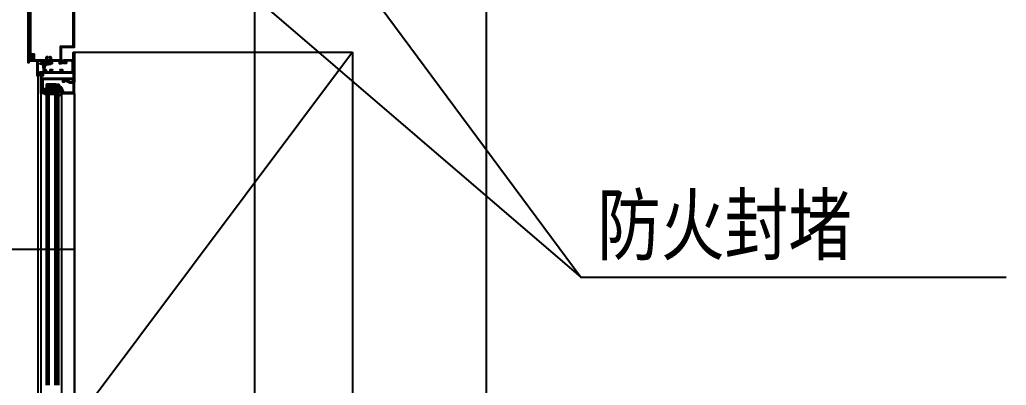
# Model space of a CAD drawing. Header units: millimetres. Extents: x 12351878 to 12381578, y 696206 to 738256.
# Drawn here: x 12366428 to 12368343, y 722982 to 723691 of the extents above; entities that cross this region are included whole.
import ezdxf

# ---------------------------------------------------------------- set-up
doc = ezdxf.new("R2010")
doc.units = ezdxf.units.MM
doc.header["$LTSCALE"] = 1000
for name, pattern in [('DOTE', [2.42, 2, -0.2, 0.02, -0.2]), ('HIDDEN', [0.125, 0.0625, -0.0625]), ('HIDDENX2', [19.05, 12.7, -6.35])]:
    doc.linetypes.add(name, pattern=pattern)
for name, color, linetype in [('ALUM', 1, 'Continuous'), ('DIM_LEAD', 3, 'Continuous'), ('DOTE', 16, 'DOTE'), ('ELASTOMER', 6, 'Continuous'), ('ELASTOMER-V', 241, 'Continuous'), ('EXTRUSION-V', 141, 'Continuous'), ('EXTRUSION1', 4, 'Continuous'), ('GLASS', 1, 'Continuous'), ('GLASS-V', 11, 'Continuous'), ('GZDI-J建筑-立面-后可见线', 252, 'Continuous'), ('PUB_TEXT', 7, 'Continuous'), ('SFC-ELASTOMER', 6, 'Continuous'), ('SFC-ELASTOMER-V', 241, 'Continuous'), ('SILICONE', 8, 'Continuous'), ('SILICONE-V', 9, 'Continuous'), ('STEEL-V', 71, 'Continuous'), ('SYMBOL', 7, 'Continuous'), ('型材断面填充', 254, 'Continuous'), ('铝板断面填充', 14, 'Continuous')]:
    doc.layers.add(name, color=color, linetype=linetype)
doc.styles.add('宋体', font='', dxfattribs={"width": 0.65})
doc.styles.get('宋体').set_extended_font_data('SimSun')

# ---------------------------------------------------------------- blocks, each defined once
blk = doc.blocks.new('*U106')
at = {"layer": 'GLASS-V'}
h = blk.add_hatch(dxfattribs=at)
h.set_pattern_fill('HONEY', color=256, scale=10, angle=90, style=0)
h.set_pattern_definition([(90, (-12321.038, 33808.0089), (1.08253175, 1.875), [1.25, -2.5]), (330, (-12321.038, 33808.0089), (1.082531757, -1.874999996), [1.25, -2.5]), (30, (-12321.038, 33808.0089), (2.165063507, 4e-09), [-2.5, 1.25])])
edge = h.paths.add_edge_path()
edge.add_arc((14.8, 4.8), 0.2, 218, 270, ccw=False)
edge.add_line((14.6, 4.6), (13.3, 6.3))
edge.add_arc((13.5, 6.4), 0.2, 180, 218, ccw=False)
edge.add_line((13.3, 6.4), (13.3, 10))
edge.add_line((13.3, 10), (13.3, 13.6))
edge.add_arc((13.5, 13.6), 0.2, 142, 180, ccw=False)
edge.add_line((13.3, 13.7), (14.6, 15.4))
edge.add_arc((14.8, 15.3), 0.2, 90, 142, ccw=False)
edge.add_line((14.8, 15.5), (19.5, 15.5))
edge.add_arc((19.5, 15.3), 0.2, 0, 90, ccw=False)
edge.add_line((19.7, 15.2), (19.7, 4.7))
edge.add_arc((19.5, 4.8), 0.2, 270, 360, ccw=False)
edge.add_line((19.5, 4.6), (14.8, 4.6))
at = {"layer": 'SILICONE'}
h = blk.add_hatch(dxfattribs=at)
h.set_pattern_fill('DOTS', color=256, scale=3, angle=180, style=0)
h.set_pattern_definition([(180, (-6374.46293, 31639.0974), (-0.09375, -0.1875), [0, -0.1875])])
edge = h.paths.add_edge_path()
edge.add_arc((-1.9, 14.8), 15, -4.6162, 4.6162, ccw=False)
edge.add_arc((13.5, 13.6), 0.474, 140.8945, 181.1055, ccw=False)
edge.add_line((13.1, 13.9), (14.4, 15.6))
edge.add_arc((14.8, 15.2), 0.5, 90, 142, ccw=False)
edge.add_line((14.8, 15.7), (14.8, 16))
edge.add_line((14.8, 16), (13, 16))
h = blk.add_hatch(dxfattribs=at)
h.set_pattern_fill('DOTS', color=256, scale=3, angle=270, style=0)
h.set_pattern_definition([(270, (-6374.46293, 31639.0974), (0.1875, -0.09375), [0, -0.1875])])
edge = h.paths.add_edge_path()
edge.add_arc((-1.9, 5.2), 15, 355.3838, 364.6162)
edge.add_arc((13.5, 6.4), 0.474, 178.8945, 219.1055)
edge.add_line((13.1, 6.1), (14.4, 4.4))
edge.add_arc((14.8, 4.7), 0.5, 218, 270)
edge.add_line((14.8, 4.2), (14.8, 4))
edge.add_line((14.8, 4), (13, 4))
at = {"layer": 'SILICONE-V'}
h = blk.add_hatch(dxfattribs=at)
h.set_pattern_fill('ANSI37', color=256, scale=20, angle=135, style=0)
h.set_pattern_definition([(180, (-12319.038, 33830.009), (2e-12, -2.5), []), (270, (-12319.038, 33830.009), (2.5, 2e-12), [])])
edge = h.paths.add_edge_path()
edge.add_line((0, 17), (0, 3))
edge.add_line((0, 3), (1, 4))
edge.add_line((1, 4), (13, 4))
edge.add_arc((-2.8, 5.2), 15.8, 355.5337, 364.4663)
edge.add_line((13, 6.5), (13, 13.5))
edge.add_arc((-1.8, 14.8), 14.8, 355.2311, 364.7689)
edge.add_line((13, 16), (1, 16))
edge.add_line((1, 16), (0, 17))
at = {"layer": 'GLASS'}
for points in [[(584.2, 16), (1, 16), (0, 17), (0, 21), (1, 22), (584.2, 22)], [(584.2, 4), (1, 4), (0, 3), (0, -1), (1, -2), (584.2, -2)]]:
    blk.add_lwpolyline(points, dxfattribs=at)
at = {"layer": 'GLASS-V'}
for p, q in [((0, 20), (584.2, 20)), ((0, 18), (584.2, 18)), ((0, 2), (584.2, 2)), ((0, 0), (584.2, 0)), ((20, 13.2, 0), (19.7, 13.2, 0)), ((20, 12.6, 0), (19.7, 12.6, 0)), ((20, 7.4, 0), (19.7, 7.4, 0)), ((20, 6.8, 0), (19.7, 6.8, 0))]:
    blk.add_line(p, q, dxfattribs=at)
for points in [[(13, 10), (13, 13.6, -0.167343), (13.1, 13.9), (14.4, 15.6, -0.230868), (14.8, 15.7), (19.5, 15.7, -0.414214), (20, 15.2), (20, 10), (20, 4.7, -0.414214), (19.5, 4.2), (14.8, 4.2, -0.230868), (14.4, 4.4), (13.1, 6.1, -0.167343), (13, 6.4)], [(14.8, 4.6, -0.230868), (14.6, 4.6), (13.3, 6.3, -0.167343), (13.3, 6.4), (13.3, 10), (13.3, 13.6, -0.167343), (13.3, 13.7), (14.6, 15.4, -0.230868), (14.8, 15.5), (19.5, 15.5, -0.414214), (19.7, 15.2), (19.7, 4.7, -0.414214), (19.5, 4.6)]]:
    blk.add_lwpolyline(points, format="xyb", close=True, dxfattribs=at)
at = {"layer": 'SILICONE'}
for points in [[(0, 17), (0, 3), (1, 4), (13, 4, 0.038996), (13, 6.5), (13, 13.5, 0.041641), (13, 16), (1, 16)], [(13, 16, -0.040306), (13, 13.6, -0.177276), (13.1, 13.9), (14.4, 15.6, -0.230868), (14.8, 15.7), (14.8, 16)], [(13, 4, 0.040306), (13, 6.4, 0.177276), (13.1, 6.1), (14.4, 4.4, 0.230868), (14.8, 4.2), (14.8, 4)]]:
    blk.add_lwpolyline(points, format="xyb", close=True, dxfattribs=at)
blk = doc.blocks.new('20210922-JT02')
at = {"layer": 'ELASTOMER-V'}
h = blk.add_hatch(dxfattribs=at)
h.set_pattern_fill('DOTS', color=256, scale=12, style=0)
h.set_pattern_definition([(0, (-10610.5833, 21230.3646), (0.375, 0.75), [0, -0.75])])
edge = h.paths.add_edge_path(flags=16)
edge.add_line((0.7, 2.5), (0.7, 1.7))
edge.add_arc((0.4, 1.7), 0.3, 259.3504, 360, ccw=False)
edge.add_arc((0, 0.6), 0.89, 67.2256, 112.7744)
edge.add_arc((-0.4, 1.7), 0.3, 180, 280.6496, ccw=False)
edge.add_line((-0.7, 1.7), (-0.7, 2.5))
edge.add_arc((-0.2, 2.5), 0.5, 90, 180, ccw=False)
edge.add_line((-0.2, 3), (0.2, 3))
edge.add_arc((0.2, 2.5), 0.5, 0, 90, ccw=False)
edge = h.paths.add_edge_path()
edge.add_arc((3.9, 3.4), 0.3, 270.0001, 325, ccw=False)
edge.add_line((3.9, 3.1), (2.4, 3.1))
edge.add_line((2.4, 3.1), (2.1, 3.2))
edge.add_arc((2, 2.9), 0.3, 75, 180)
edge.add_line((1.7, 2.9), (1.7, 2.1))
edge.add_arc((2, 2.1), 0.3, 180, 254.9999)
edge.add_line((1.9, 1.8), (2.2, 1.7))
edge.add_arc((2.2, 1.5), 0.2, -50, 75.0001, ccw=False)
edge.add_line((2.3, 1.4), (1.5, 0.7))
edge.add_arc((0.9, 1.4), 1, 252.3087, 310, ccw=False)
edge.add_arc((0, -0.5), 1.18, 60.5597, 119.4403)
edge.add_arc((-0.9, 1.4), 1, 230, 287.6913, ccw=False)
edge.add_line((-1.5, 0.7), (-2.3, 1.4))
edge.add_arc((-2.2, 1.5), 0.2, 104.9999, 230, ccw=False)
edge.add_line((-2.3, 1.7), (-1.9, 1.8))
edge.add_arc((-2, 2.1), 0.3, 285.0001, 360)
edge.add_line((-1.7, 2.1), (-1.7, 2.9))
edge.add_arc((-2, 2.9), 0.3, 0, 105)
edge.add_line((-2.1, 3.2), (-2.4, 3.1))
edge.add_line((-2.4, 3.1), (-5.3, 3.1))
edge.add_arc((-5.3, 3.4), 0.3, 180, 270, ccw=False)
edge.add_line((-5.6, 3.4), (-5.6, 3.6))
edge.add_arc((-5.3, 3.6), 0.3, 135, 179.9999, ccw=False)
edge.add_line((-5.5, 3.8), (-5.3, 4))
edge.add_arc((-5.1, 3.8), 0.3, 90.0001, 135, ccw=False)
edge.add_line((-5.1, 4.1), (-3.9, 4.1))
edge.add_arc((-3.9, 4.3), 0.2, 270, 408.3415)
edge.add_arc((-17.1, -3.6), 15.6, 31.187, 40.4354)
edge.add_arc((-4.9, 7.1), 0.7, 114.0572, 241.2502, ccw=False)
edge.add_arc((0, -20.3), 28.5, 95.726, 100.5058, ccw=False)
edge.add_arc((-2.3, 3.1), 5, 89.9999, 95.726, ccw=False)
edge.add_line((-2.3, 8.1), (-2.2, 8.1))
edge.add_arc((-2.2, 7.7), 0.4, -77.2556, 95.5741, ccw=False)
edge.add_arc((-0.8, -5.5), 12.9, 95.8711, 104.6399)
edge.add_arc((-5.7, 1), 6.15, 56.2662, 74.4863, ccw=False)
edge.add_arc((-2.1, 6.4), 0.3, 237.0406, 284.9999)
edge.add_line((-2, 6.1), (-0.9, 6.4))
edge.add_arc((-2.2, 11.2), 5, 284.9999, 306.4151)
edge.add_arc((3.9, 2), 6.12, 89.8921, 121.0807, ccw=False)
edge.add_line((4, 8.1), (5.3, 8.1))
edge.add_arc((5.3, 7.3), 0.803, -35.151, 89.849, ccw=False)
edge.add_line((6, 6.8), (4.2, 3.2))
for points in [[(4.2, 3.2, -0.244698), (3.9, 3.1), (2.4, 3.1), (2.1, 3.2, 0.493145), (1.7, 2.9), (1.7, 2.1, 0.339454), (1.9, 1.8), (2.2, 1.7, -0.606815), (2.3, 1.4), (1.5, 0.7, -0.257181), (0.6, 0.5, 0.262721), (-0.6, 0.5, -0.257181), (-1.5, 0.7), (-2.3, 1.4, -0.606815), (-2.3, 1.7), (-1.9, 1.8, 0.339454), (-1.7, 2.1), (-1.7, 2.9, 0.493145), (-2.1, 3.2), (-2.4, 3.1), (-5.3, 3.1, -0.414214), (-5.6, 3.4), (-5.6, 3.6, -0.198912), (-5.5, 3.8), (-5.3, 4, -0.198912), (-5.1, 4.1), (-3.9, 4.1, 0.689477), (-3.8, 4.4, 0.040376), (-5.2, 6.5, -0.619984), (-5.2, 7.7, -0.020859), (-2.8, 8.1, -0.02499), (-2.3, 8.1), (-2.2, 8.1, -0.939307), (-2.1, 7.3, 0.03828), (-4, 7, -0.079668), (-2.3, 6.1, 0.212371), (-2, 6.1), (-0.9, 6.4, 0.093714), (0.8, 7.2, -0.136933), (4, 8.1), (5.3, 8.1, -0.606815), (6, 6.8), (4.2, 3.2)], [(0.7, 2.5), (0.7, 1.7, -0.469763), (0.3, 1.4, 0.201402), (-0.4, 1.4, -0.469763), (-0.7, 1.7), (-0.7, 2.5, -0.414214), (-0.2, 3), (0.2, 3, -0.414214), (0.7, 2.5)]]:
    blk.add_lwpolyline(points, format="xyb", close=True)
blk = doc.blocks.new('20221207-LC01')
at = {"layer": '型材断面填充', "linetype": 'ByBlock'}
h = blk.add_hatch(color=256, dxfattribs=at)
edge = h.paths.add_edge_path(flags=16)
edge.add_line((-77.5, -25), (-54.8, -25))
edge.add_arc((-54.8, -24.5), 0.5, 270, 387.5785)
edge.add_arc((-50, -22), 4.9, 134.8572, 207.5785, ccw=False)
edge.add_arc((-52.8, -19.2), 1, 30, 134.8572, ccw=False)
edge.add_arc((-52.8, -19.2), 1, -45.1428, 30, ccw=False)
edge.add_arc((-50, -22), 2.9, 134.8572, 142.0719)
edge.add_line((-52.3, -20.2), (-52, -20.4))
edge.add_arc((-50, -22), 2.6, 141.1501, 158.8499)
edge.add_line((-52.4, -21.1), (-52.7, -20.9))
edge.add_arc((-50, -22), 2.9, 157.9281, 262.0719)
edge.add_line((-50.4, -24.9), (-50.4, -24.6))
edge.add_arc((-50, -22), 2.6, 261.1501, 278.8499)
edge.add_line((-49.6, -24.6), (-49.6, -24.9))
edge.add_arc((-50, -22), 2.9, 277.9281, 382.0719)
edge.add_line((-47.3, -20.9), (-47.6, -21.1))
edge.add_arc((-50, -22), 2.6, 21.1501, 38.8499)
edge.add_line((-48, -20.4), (-47.7, -20.2))
edge.add_arc((-50, -22), 2.9, 37.9281, 45.1428)
edge.add_arc((-47.2, -19.2), 1, 150, 225.1428, ccw=False)
edge.add_arc((-47.2, -19.2), 1, 45.1428, 150, ccw=False)
edge.add_arc((-50, -22), 4.9, -27.5785, 45.1428, ccw=False)
edge.add_arc((-45.2, -24.5), 0.5, 152.4215, 270)
edge.add_line((-45.2, -25), (-27.5, -25))
edge.add_arc((-27.5, -24.5), 0.5, 270, 360)
edge.add_line((-27, -24.5), (-27, 1.5))
edge.add_arc((-26.5, 1.5), 0.5, 90, 180, ccw=False)
edge.add_line((-26.5, 2), (-2.5, 2))
edge.add_arc((-2.5, 2.5), 0.5, 270, 360)
edge.add_line((-2, 2.5), (-2, 97.5))
edge.add_arc((-2.5, 97.5), 0.5, 0, 90)
edge.add_line((-2.5, 98), (-45.2, 98))
edge.add_arc((-45.2, 97.5), 0.5, 90, 207.5785)
edge.add_arc((-50, 95), 4.9, -45.1428, 27.5785, ccw=False)
edge.add_arc((-47.2, 92.2), 1, 210, 314.8572, ccw=False)
edge.add_arc((-47.2, 92.2), 1, 134.8572, 210, ccw=False)
edge.add_arc((-50, 95), 2.9, 314.8572, 322.0719)
edge.add_line((-47.7, 93.2), (-48, 93.4))
edge.add_arc((-50, 95), 2.6, 321.1501, 338.8499)
edge.add_line((-47.6, 94.1), (-47.3, 93.9))
edge.add_arc((-50, 95), 2.9, 337.9281, 442.0719)
edge.add_line((-49.6, 97.9), (-49.6, 97.6))
edge.add_arc((-50, 95), 2.6, 81.1501, 98.8499)
edge.add_line((-50.4, 97.6), (-50.4, 97.9))
edge.add_arc((-50, 95), 2.9, 97.9281, 202.0719)
edge.add_line((-52.7, 93.9), (-52.4, 94.1))
edge.add_arc((-50, 95), 2.6, 201.1501, 218.8499)
edge.add_line((-52, 93.4), (-52.3, 93.2))
edge.add_arc((-50, 95), 2.9, 217.9281, 225.1428)
edge.add_arc((-52.8, 92.2), 1, -30, 45.1428, ccw=False)
edge.add_arc((-52.8, 92.2), 1, 225.1428, 330, ccw=False)
edge.add_arc((-50, 95), 4.9, 152.4215, 225.1428, ccw=False)
edge.add_arc((-54.8, 97.5), 0.5, 332.4215, 450)
edge.add_line((-54.8, 98), (-77.5, 98))
edge.add_arc((-77.5, 97.5), 0.5, 90, 180)
edge.add_line((-78, 97.5), (-78, 86.5))
edge.add_arc((-78.5, 86.5), 0.5, -90, 0, ccw=False)
edge.add_line((-78.5, 86), (-84.5, 86))
edge.add_arc((-84.5, 85.5), 0.5, 90, 180)
edge.add_line((-85, 85.5), (-85, -12.5))
edge.add_arc((-84.5, -12.5), 0.5, 180, 270)
edge.add_line((-84.5, -13), (-78.5, -13))
edge.add_arc((-78.5, -13.5), 0.5, 0, 90, ccw=False)
edge.add_line((-78, -13.5), (-78, -24.5))
edge.add_arc((-77.5, -24.5), 0.5, 180, 270)
edge = h.paths.add_edge_path()
edge.add_line((-87, 88), (-87, -15))
edge.add_line((-87, -15), (-80, -15))
edge.add_line((-80, -15), (-80, -27))
edge.add_line((-80, -27), (-73, -27))
edge.add_line((-73, -27), (-73, -55))
edge.add_line((-73, -55), (-70, -55))
edge.add_line((-70, -55), (-70, -27))
edge.add_line((-70, -27), (-64.7, -27))
edge.add_line((-64.7, -27), (-64.7, -32))
edge.add_line((-64.7, -32), (-63.3, -32))
edge.add_arc((-63.3, -30), 2, 270, 360)
edge.add_line((-61.3, -30), (-62.8, -30))
edge.add_line((-62.8, -30), (-62.8, -27))
edge.add_line((-62.8, -27), (-46.9, -27))
edge.add_line((-46.9, -27), (-46.9, -30))
edge.add_line((-46.9, -30), (-49, -30))
edge.add_arc((-47, -30), 2, 180, 270)
edge.add_line((-47, -32), (-43, -32))
edge.add_arc((-43, -31.5), 0.5, 270, 360)
edge.add_line((-42.5, -31.5), (-42.5, -30.5))
edge.add_arc((-43, -30.5), 0.5, 0, 90)
edge.add_line((-43, -30), (-45, -30))
edge.add_line((-45, -30), (-45, -27))
edge.add_line((-45, -27), (-27, -27))
edge.add_line((-27, -27), (-27, -30))
edge.add_line((-27, -30), (-29, -30))
edge.add_arc((-29, -30.5), 0.5, 90, 180)
edge.add_line((-29.5, -30.5), (-29.5, -31.5))
edge.add_arc((-29, -31.5), 0.5, 180, 270)
edge.add_line((-29, -32), (-25, -32))
edge.add_line((-25, -32), (-25, 0))
edge.add_line((-25, 0), (0, 0))
edge.add_line((0, 0), (0, 100))
edge.add_line((0, 100), (-80, 100))
edge.add_line((-80, 100), (-80, 88))
edge.add_line((-80, 88), (-87, 88))
at = {"color": 0, "linetype": 'ByBlock'}
for points in [[(-87, 88), (-87, -15), (-80, -15), (-80, -27), (-73, -27), (-73, -55), (-70, -55), (-70, -27), (-64.7, -27), (-64.7, -32), (-63.3, -32, 0.414214), (-61.3, -30), (-62.8, -30), (-62.8, -27), (-46.9, -27), (-46.9, -30), (-49, -30, 0.414214), (-47, -32), (-43, -32, 0.414214), (-42.5, -31.5), (-42.5, -30.5, 0.414214), (-43, -30), (-45, -30), (-45, -27), (-27, -27), (-27, -30), (-29, -30, 0.414214), (-29.5, -30.5), (-29.5, -31.5, 0.414214), (-29, -32), (-25, -32), (-25, 0), (0, 0), (0, 100), (-80, 100), (-80, 88)], [(-77.5, -25), (-54.8, -25, 0.563347), (-54.3, -24.3, -0.328403), (-53.5, -18.5, -0.492371), (-51.9, -18.7, -0.340149), (-52, -19.9, 0.03149), (-52.3, -20.2), (-52, -20.4, 0.077384), (-52.4, -21.1), (-52.7, -20.9, 0.488509), (-50.4, -24.9), (-50.4, -24.6, 0.077384), (-49.6, -24.6), (-49.6, -24.9, 0.488509), (-47.3, -20.9), (-47.6, -21.1, 0.077384), (-48, -20.4), (-47.7, -20.2, 0.03149), (-48, -19.9, -0.340149), (-48.1, -18.7, -0.492371), (-46.5, -18.5, -0.328403), (-45.7, -24.3, 0.563347), (-45.2, -25), (-27.5, -25, 0.414214), (-27, -24.5), (-27, 1.5, -0.414214), (-26.5, 2), (-2.5, 2, 0.414214), (-2, 2.5), (-2, 97.5, 0.414214), (-2.5, 98), (-45.2, 98, 0.563347), (-45.7, 97.3, -0.328403), (-46.5, 91.5, -0.492371), (-48.1, 91.7, -0.340149), (-48, 92.9, 0.03149), (-47.7, 93.2), (-48, 93.4, 0.077384), (-47.6, 94.1), (-47.3, 93.9, 0.488509), (-49.6, 97.9), (-49.6, 97.6, 0.077384), (-50.4, 97.6), (-50.4, 97.9, 0.488509), (-52.7, 93.9), (-52.4, 94.1, 0.077384), (-52, 93.4), (-52.3, 93.2, 0.03149), (-52, 92.9, -0.340149), (-51.9, 91.7, -0.492371), (-53.5, 91.5, -0.328403), (-54.3, 97.3, 0.563347), (-54.8, 98), (-77.5, 98, 0.414214), (-78, 97.5), (-78, 86.5, -0.414214), (-78.5, 86), (-84.5, 86, 0.414214), (-85, 85.5), (-85, -12.5, 0.414214), (-84.5, -13), (-78.5, -13, -0.414214), (-78, -13.5), (-78, -24.5, 0.414214)]]:
    blk.add_lwpolyline(points, format="xyb", close=True, dxfattribs=at)
blk = doc.blocks.new('SZ1605-JT-004')
at = {"layer": 'ELASTOMER-V', "linetype": 'ByBlock'}
h = blk.add_hatch(dxfattribs=at)
h.set_pattern_fill('DOTS', color=256, scale=10, style=0)
h.set_pattern_definition([(0, (-850.69646, 1444.5078), (0.3125, 0.625), [0, -0.625])])
edge = h.paths.add_edge_path(flags=16)
edge.add_arc((-0.5, -3.2), 0.5, 270, 360, ccw=False)
edge.add_line((-0.5, -3.7), (-3, -3.7))
edge.add_arc((-3, -3.2), 0.5, 180, 270, ccw=False)
edge.add_line((-3.5, -3.2), (-3.5, 3.2))
edge.add_arc((-3, 3.3), 0.5, 90, 180, ccw=False)
edge.add_line((-3, 3.8), (-0.5, 3.8))
edge.add_arc((-0.5, 3.3), 0.5, 0, 90, ccw=False)
edge.add_line((0, 3.2), (0, -3.2))
edge = h.paths.add_edge_path()
edge.add_arc((-2.2, -10.6), 0.3, 270, 360)
edge.add_line((-1.9, -10.6), (-1.9, -9.7))
edge.add_arc((-2.2, -9.7), 0.3, 360, 450)
edge.add_line((-2.2, -9.4), (-2.7, -9.4))
edge.add_line((-2.7, -9.4), (-2.7, -6))
edge.add_arc((-2.4, -6), 0.3, 90, 180, ccw=False)
edge.add_line((-2.4, -5.7), (-0.6, -5.7))
edge.add_line((-0.6, -5.7), (-0.6, -6.9))
edge.add_arc((-0.3, -6.9), 0.3, 180, 270)
edge.add_line((-0.3, -7.3), (0.4, -7.3))
edge.add_arc((0.4, -6.8), 0.5, 270, 315)
edge.add_line((0.7, -7.1), (2.1, -5.5))
edge.add_arc((1.7, -5.1), 0.5, 315, 370.7626)
edge.add_arc((27.5, 0), 25.8, 168.71, 191.2947, ccw=False)
edge.add_arc((1.7, 5.1), 0.5, 349.2421, 405.0047)
edge.add_line((2.1, 5.5), (0.7, 7.1))
edge.add_arc((0.4, 6.8), 0.5, 45.0047, 89.2572)
edge.add_line((0.4, 7.3), (-0.3, 7.3))
edge.add_arc((-0.3, 7), 0.3, 90, 180)
edge.add_line((-0.6, 7), (-0.6, 6.3))
edge.add_line((-0.6, 6.3), (-2.4, 6.3))
edge.add_arc((-2.4, 6.6), 0.3, 180, 270, ccw=False)
edge.add_line((-2.7, 6.6), (-2.7, 8.5))
edge.add_arc((-3, 8.5), 0.3, 360, 450)
edge.add_line((-3, 8.8), (-4.1, 8.8))
edge.add_arc((-4.1, 8.5), 0.3, 90, 170.8758)
edge.add_line((-4.4, 8.5), (-5.6, 1.2))
edge.add_arc((-9.6, 1.9), 4, 279.5233, 350.8758, ccw=False)
edge.add_line((-8.9, -2.1), (-15.4, -3.1))
edge.add_arc((-15.7, -2.8), 0.46, 79.1633, 324.9829, ccw=False)
edge.add_line((-15.7, -2.3), (-14.4, -0.5))
edge.add_arc((-14.8, -0.2), 0.443, 322.1129, 502.1124)
edge.add_line((-15.1, 0), (-15.1, 0))
edge.add_line((-15.1, 0), (-16.8, -1.7))
edge.add_arc((-15.3, -2.9), 1.87, 141.6911, 269.2431)
edge.add_line((-15.3, -4.8), (-7.2, -5.5))
edge.add_arc((-8.2, -9), 3.63, 16.2006, 72.9504, ccw=False)
edge.add_line((-4.7, -8), (-4, -10.7))
edge.add_arc((-3.7, -10.6), 0.3, 195.589, 270)
edge.add_line((-3.7, -10.9), (-2.2, -10.9))
at = {"color": 0, "linetype": 'ByBlock'}
for points in [[(-2.2, -10.9, 0.414214), (-1.9, -10.6), (-1.9, -9.7, 0.414214), (-2.2, -9.4), (-2.7, -9.4), (-2.7, -6, -0.414214), (-2.4, -5.7), (-0.6, -5.7), (-0.6, -6.9, 0.414214), (-0.3, -7.3), (0.4, -7.3, 0.198912), (0.7, -7.1), (2.1, -5.5, 0.248228), (2.2, -5, -0.098864), (2.2, 5, 0.248228), (2.1, 5.5), (0.7, 7.1, 0.195524), (0.4, 7.3), (-0.3, 7.3, 0.414214), (-0.6, 7), (-0.6, 6.3), (-2.4, 6.3, -0.414214), (-2.7, 6.6), (-2.7, 8.5, 0.414214), (-3, 8.8), (-4.1, 8.8, 0.368304), (-4.4, 8.5), (-5.6, 1.2, -0.321799), (-8.9, -2.1), (-15.4, -3.1, -1.838319), (-15.7, -2.3), (-14.4, -0.5, 0.999995), (-15.1, 0), (-15.1, 0), (-16.8, -1.7, 0.622155), (-15.3, -4.8), (-7.2, -5.5, -0.252806), (-4.7, -8), (-4, -10.7, 0.33659), (-3.7, -10.9)], [(0, -3.2, -0.414214), (-0.5, -3.7), (-3, -3.7, -0.414214), (-3.5, -3.2), (-3.5, 3.2, -0.414214), (-3, 3.8), (-0.5, 3.8, -0.414214), (0, 3.2)]]:
    blk.add_lwpolyline(points, format="xyb", close=True, dxfattribs=at)
blk = doc.blocks.new('JT05373')
at = {"layer": 'ELASTOMER-V'}
h = blk.add_hatch(dxfattribs=at)
h.set_pattern_fill('DOTS', color=256, scale=12, style=0)
h.set_pattern_definition([(0, (0, 0), (0.375, 0.75), [0, -0.75])])
edge = h.paths.add_edge_path()
edge.add_arc((-0.1, -0.7), 6.19, 258.3941, 288.6902)
edge.add_arc((2.5, -6.9), 0.692, -69.6176, 153.4146, ccw=False)
edge.add_arc((-0.1, -0.7), 7.39, 249.69, 292.6227, ccw=False)
edge.add_arc((-2.3, -6.7), 1, 180, 249.69, ccw=False)
edge.add_line((-3.3, -6.7), (-3.3, -3.5))
edge.add_arc((-2.9, -3.5), 0.4, 90, 180, ccw=False)
edge.add_line((-2.9, -3.1), (-2, -3.1))
edge.add_arc((-2, -3.4), 0.3, 44.9999, 90, ccw=False)
edge.add_line((-1.8, -3.2), (-1.8, -3.2))
edge.add_arc((-1.6, -3.1), 0.2, 224.9999, 270)
edge.add_line((-1.6, -3.3), (-1.6, -3.3))
edge.add_arc((-1.6, -3.1), 0.2, 270, 360)
edge.add_line((-1.4, -3.1), (-1.4, -2))
edge.add_arc((-1.6, -2), 0.2, 0, 90)
edge.add_line((-1.6, -1.8), (-1.7, -1.8))
edge.add_arc((-1.7, -1.5), 0.3, 130.0002, 270, ccw=False)
edge.add_line((-1.9, -1.3), (-0.7, -0.3))
edge.add_arc((-0.5, -0.5), 0.3, 90, 130.0002, ccw=False)
edge.add_line((-0.5, -0.2), (0, -0.2))
edge.add_line((0, -0.2), (0.5, -0.2))
edge.add_arc((0.5, -0.5), 0.3, 49.9998, 90, ccw=False)
edge.add_line((0.7, -0.3), (1.9, -1.3))
edge.add_arc((1.7, -1.5), 0.3, -90, 49.9998, ccw=False)
edge.add_line((1.7, -1.8), (1.6, -1.8))
edge.add_arc((1.6, -2), 0.2, 90, 180)
edge.add_line((1.4, -2), (1.4, -3.1))
edge.add_arc((1.6, -3.1), 0.2, 180, 270)
edge.add_line((1.6, -3.3), (1.6, -3.3))
edge.add_arc((1.6, -3.1), 0.2, 270, 315.0001)
edge.add_line((1.8, -3.2), (1.8, -3.2))
edge.add_arc((2, -3.4), 0.3, 90, 135.0001, ccw=False)
edge.add_line((2, -3.1), (3, -3.1))
edge.add_line((3, -3.1), (3, -4))
edge.add_arc((2.6, -4), 0.35, -90, 0, ccw=False)
edge.add_line((2.6, -4.3), (-1.6, -4.4))
edge.add_line((-1.6, -4.4), (-2, -4.4))
edge.add_arc((-2, -4.6), 0.205, 91.8549, 270.4319)
edge.add_line((-2, -4.8), (-2.1, -5.6))
edge.add_arc((-1.1, -5.8), 1, 171.2105, 258.3941)
edge = h.paths.add_edge_path(flags=16)
edge.add_arc((0, -2.6), 0.5, 180, 360)
edge.add_line((0.5, -2.6), (0.5, -1.3))
edge.add_arc((0, -1.3), 0.5, 0, 180)
edge.add_line((-0.5, -1.3), (-0.5, -2.6))
at = {"color": 0, "linetype": 'ByBlock'}
for points in [[(-1.3, -6.8, 0.132967), (1.9, -6.6, -1.469141), (2.8, -7.5, -0.189552), (-2.6, -7.6, -0.313812), (-3.3, -6.7), (-3.3, -3.5, -0.414214), (-2.9, -3.1), (-2, -3.1, -0.198913), (-1.8, -3.2), (-1.8, -3.2, 0.198913), (-1.6, -3.3), (-1.6, -3.3, 0.414214), (-1.4, -3.1), (-1.4, -2, 0.414214), (-1.6, -1.8), (-1.7, -1.8, -0.700206), (-1.9, -1.3), (-0.7, -0.3, -0.176328), (-0.5, -0.2), (0, -0.2), (0.5, -0.2, -0.176328), (0.7, -0.3), (1.9, -1.3, -0.700206), (1.7, -1.8), (1.6, -1.8, 0.414214), (1.4, -2), (1.4, -3.1, 0.414214), (1.6, -3.3), (1.6, -3.3, 0.198913), (1.8, -3.2), (1.8, -3.2, -0.198913), (2, -3.1), (3, -3.1), (3, -4, -0.414214), (2.6, -4.3), (-1.6, -4.4), (-2, -4.4, 0.987658), (-2, -4.8), (-2.1, -5.6, 0.399889)], [(-0.5, -2.6, 1), (0.5, -2.6), (0.5, -1.3, 1), (-0.5, -1.3)]]:
    blk.add_lwpolyline(points, format="xyb", close=True, dxfattribs=at)
blk = doc.blocks.new('20210922-LC02')
at = {"layer": '型材断面填充', "linetype": 'ByBlock'}
h = blk.add_hatch(color=256, dxfattribs=at)
edge = h.paths.add_edge_path(flags=16)
edge.add_line((13, 62.5), (13, 2.5))
edge.add_arc((12.5, 2.5), 0.5, -90, 0, ccw=False)
edge.add_line((12.5, 2), (8.2, 2))
edge.add_arc((8.2, 2.5), 0.5, 190, 270, ccw=False)
edge.add_line((7.7, 2.4), (7.3, 4.7))
edge.add_arc((6.8, 4.6), 0.5, 10, 90)
edge.add_line((6.8, 5.1), (2.5, 5.1))
edge.add_arc((2.5, 5.6), 0.5, 180, 270, ccw=False)
edge.add_line((2, 5.6), (2, 62.5))
edge.add_arc((2.5, 62.5), 0.5, 90, 180, ccw=False)
edge.add_line((2.5, 63), (12.5, 63))
edge.add_arc((12.5, 62.5), 0.5, 0, 90, ccw=False)
edge = h.paths.add_edge_path()
edge.add_arc((5.6, 0.3), 0.3, 225, 270, ccw=False)
edge.add_line((5.4, 0.1), (5.1, 0.4))
edge.add_arc((5.3, 0.6), 0.3, 166.8661, 227.0822, ccw=False)
edge.add_arc((5.3, 0.7), 0.3, 90, 180, ccw=False)
edge.add_line((5.3, 1), (5.6, 1))
edge.add_arc((5.6, 1.3), 0.3, 270, 370)
edge.add_line((5.9, 1.4), (5.6, 2.9))
edge.add_arc((5.3, 2.8), 0.3, 10, 90)
edge.add_line((5.3, 3.1), (1.7, 3.1))
edge.add_arc((1.7, 2.8), 0.3, 90, 170)
edge.add_line((1.4, 2.9), (1.1, 1.4))
edge.add_arc((1.4, 1.3), 0.3, 170, 270)
edge.add_line((1.4, 1), (1.7, 1))
edge.add_arc((1.7, 0.7), 0.3, -14.6541, 91.8641, ccw=False)
edge.add_arc((1.7, 0.6), 0.3, -45, 0, ccw=False)
edge.add_line((1.9, 0.4), (1.6, 0.1))
edge.add_arc((1.4, 0.3), 0.3, 270, 315, ccw=False)
edge.add_line((1.4, 0), (0, 0))
edge.add_line((0, 0), (0, 8.7))
edge.add_line((0, 8.7), (-4, 8.8))
edge.add_arc((-3.9, 9.4), 0.61, 104.5262, 255.4738, ccw=False)
edge.add_line((-4, 10), (0, 10.2))
edge.add_line((0, 10.2), (0, 18))
edge.add_line((0, 18), (-4.5, 18))
edge.add_line((-4.5, 18), (-4.5, 22))
edge.add_arc((-4, 22), 0.5, 90, 180, ccw=False)
edge.add_line((-4, 22.5), (-3, 22.5))
edge.add_line((-3, 22.5), (-3, 20))
edge.add_line((-3, 20), (0, 20))
edge.add_line((0, 20), (0, 40))
edge.add_line((0, 40), (-3, 40))
edge.add_line((-3, 40), (-3, 37.5))
edge.add_line((-3, 37.5), (-4, 37.5))
edge.add_arc((-4, 38), 0.5, 180, 270, ccw=False)
edge.add_line((-4.5, 38), (-4.5, 42))
edge.add_line((-4.5, 42), (0, 42))
edge.add_line((0, 42), (0, 59.5))
edge.add_line((0, 59.5), (-1, 59.5))
edge.add_line((-1, 59.5), (-1.5, 60))
edge.add_line((-1.5, 60), (-1.5, 60.7))
edge.add_arc((-1.2, 60.7), 0.25, 90.001, 180.0021, ccw=False)
edge.add_line((-1.2, 61), (0, 61))
edge.add_line((0, 61), (0, 63))
edge.add_line((0, 63), (-21.2, 63))
edge.add_line((-21.2, 63), (-21.2, 61))
edge.add_line((-21.2, 61), (-20, 61))
edge.add_arc((-20, 60.7), 0.25, -0.0021, 89.999, ccw=False)
edge.add_line((-19.7, 60.7), (-19.7, 60))
edge.add_line((-19.7, 60), (-20.2, 59.5))
edge.add_line((-20.2, 59.5), (-21.2, 59.5))
edge.add_line((-21.2, 59.5), (-21.2, 50.1))
edge.add_arc((-20.7, 50.1), 0.5, 180, 270)
edge.add_line((-20.7, 49.6), (-16.5, 49.6))
edge.add_arc((-16.5, 49.1), 0.5, 0, 90, ccw=False)
edge.add_line((-16, 49.1), (-16, 45.5))
edge.add_arc((-16.5, 45.5), 0.5, -89.9999, 0, ccw=False)
edge.add_line((-16.5, 45), (-17.4, 45))
edge.add_arc((-17.4, 45.3), 0.3, 225, 270.0001, ccw=False)
edge.add_line((-17.6, 45.1), (-17.9, 45.4))
edge.add_arc((-17.7, 45.6), 0.3, 180, 225, ccw=False)
edge.add_arc((-17.7, 45.7), 0.3, 91.8641, 194.654, ccw=False)
edge.add_line((-17.7, 46), (-17.4, 46))
edge.add_arc((-17.4, 46.3), 0.3, 270, 370)
edge.add_line((-17.1, 46.4), (-17.4, 47.9))
edge.add_arc((-17.7, 47.8), 0.3, 10, 90)
edge.add_line((-17.7, 48.1), (-21.3, 48.1))
edge.add_arc((-21.3, 47.8), 0.3, 90, 170)
edge.add_line((-21.6, 47.9), (-21.9, 46.4))
edge.add_arc((-21.6, 46.3), 0.3, 170, 270)
edge.add_line((-21.6, 46), (-21.3, 46))
edge.add_arc((-21.3, 45.7), 0.3, 0, 90, ccw=False)
edge.add_arc((-21.3, 45.6), 0.3, -42.9178, 13.1339, ccw=False)
edge.add_line((-21.1, 45.4), (-21.4, 45.1))
edge.add_arc((-21.6, 45.3), 0.3, 269.9999, 315, ccw=False)
edge.add_line((-21.6, 45), (-22.5, 45))
edge.add_arc((-22.5, 45.5), 0.5, 180, 269.9999, ccw=False)
edge.add_line((-23, 45.5), (-23, 62.5))
edge.add_arc((-23.5, 62.5), 0.5, 360, 450)
edge.add_line((-23.5, 63), (-37.5, 63))
edge.add_arc((-37.5, 63.5), 0.5, 180, 270, ccw=False)
edge.add_line((-38, 63.5), (-38, 64.5))
edge.add_arc((-37.5, 64.5), 0.5, 90, 180, ccw=False)
edge.add_line((-37.5, 65), (20, 65))
edge.add_line((20, 65), (20, 61.7))
edge.add_arc((19.3, 61.7), 0.7, 270, 360, ccw=False)
edge.add_line((19.3, 61), (18, 61))
edge.add_line((18, 61), (18, 63))
edge.add_line((18, 63), (15, 63))
edge.add_line((15, 63), (15, 44.5))
edge.add_line((15, 44.5), (18, 44.5))
edge.add_line((18, 44.5), (18, 46.5))
edge.add_line((18, 46.5), (19.3, 46.5))
edge.add_arc((19.3, 45.8), 0.7, 0, 90, ccw=False)
edge.add_line((20, 45.8), (20, 42.5))
edge.add_line((20, 42.5), (15, 42.5))
edge.add_line((15, 42.5), (15, 5))
edge.add_line((15, 5), (15.6, 5))
edge.add_line((15.6, 5), (16.1, 4.5))
edge.add_line((16.1, 4.5), (16.1, 4.3))
edge.add_arc((15.9, 4.3), 0.25, -89.9985, 0.0021, ccw=False)
edge.add_line((15.9, 4), (15, 4))
edge.add_line((15, 4), (15, 2))
edge.add_line((15, 2), (33.7, 2))
edge.add_line((33.7, 2), (33.7, 4))
edge.add_line((33.7, 4), (32.8, 4))
edge.add_arc((32.8, 4.3), 0.25, 179.9979, 269.9985, ccw=False)
edge.add_line((32.6, 4.3), (32.6, 4.5))
edge.add_line((32.6, 4.5), (33.1, 5))
edge.add_line((33.1, 5), (35.6, 5))
edge.add_line((35.6, 5), (36.1, 4.4))
edge.add_arc((35.9, 4.3), 0.25, -89.9984, 36.8699, ccw=False)
edge.add_line((35.9, 4), (35.1, 4))
edge.add_line((35.1, 4), (35.1, 1.9))
edge.add_line((35.1, 1.9), (40.6, 1.9))
edge.add_line((40.6, 1.9), (40.6, 4))
edge.add_line((40.6, 4), (39.8, 4))
edge.add_arc((39.8, 4.3), 0.25, 143.1266, 270, ccw=False)
edge.add_line((39.6, 4.4), (40.1, 5))
edge.add_line((40.1, 5), (41.7, 5))
edge.add_line((41.7, 5), (42, 4.7))
edge.add_line((42, 4.7), (42, 0))
edge.add_line((42, 0), (5.6, 0))
h = blk.add_hatch(color=256, dxfattribs=at)
edge = h.paths.add_edge_path()
edge.add_line((20, 65), (20, 61))
edge.add_line((20, 61), (18.4, 61))
edge.add_line((18.4, 61), (18.2, 60.8))
edge.add_line((18.2, 60.8), (18.2, 60.6))
edge.add_line((18.2, 60.6), (20, 58.8))
edge.add_line((20, 58.8), (20, 56.7))
edge.add_line((20, 56.7), (15.8, 49.1))
edge.add_arc((16.6, 48.6), 1, 151.0386, 195.0001)
edge.add_line((15.7, 48.4), (16.6, 45))
edge.add_line((16.6, 45), (18, 45))
edge.add_line((18, 45), (18, 46))
edge.add_line((18, 46), (17.3, 48.5))
edge.add_line((17.3, 48.5), (21.6, 56.3))
edge.add_line((21.6, 56.3), (21.6, 62))
edge.add_arc((22.6, 62), 1, 90, 180, ccw=False)
edge.add_line((22.6, 63), (39.5, 63))
edge.add_arc((39.5, 62.5), 0.5, 0, 90, ccw=False)
edge.add_line((40, 62.5), (40, 44.9))
edge.add_arc((39.5, 44.9), 0.5, 291.8014, 360, ccw=False)
edge.add_line((39.7, 44.4), (31.8, 41.3))
edge.add_arc((32, 40.8), 0.5, 111.8014, 180)
edge.add_line((31.5, 40.8), (31.5, 40.5))
edge.add_arc((32, 40.5), 0.5, 180, 270)
edge.add_line((32, 40), (33.9, 40))
edge.add_arc((33.9, 40.3), 0.3, 270, 291.8014)
edge.add_line((34.1, 40), (38.3, 41.7))
edge.add_arc((38.5, 41.3), 0.5, 0, 111.8014, ccw=False)
edge.add_line((39, 41.3), (39, 40.3))
edge.add_arc((39.3, 40.3), 0.3, 180, 270)
edge.add_line((39.3, 40), (41.7, 40))
edge.add_arc((41.7, 40.3), 0.3, 270, 360)
edge.add_line((42, 40.3), (42, 65))
edge.add_line((42, 65), (20, 65))
at = {"color": 0, "linetype": 'ByBlock'}
for points in [[(5.6, 0, -0.198912), (5.4, 0.1), (5.1, 0.4, -0.26896), (5, 0.7, -0.414214), (5.3, 1), (5.6, 1, 0.466308), (5.9, 1.4), (5.6, 2.9, 0.36397), (5.3, 3.1), (1.7, 3.1, 0.36397), (1.4, 2.9), (1.1, 1.4, 0.466308), (1.4, 1), (1.7, 1, -0.501408), (2, 0.6, -0.198912), (1.9, 0.4), (1.6, 0.1, -0.198912), (1.4, 0), (0, 0), (0, 8.7), (-4, 8.8, -0.773917), (-4, 10), (0, 10.2), (0, 18), (-4.5, 18), (-4.5, 22, -0.414214), (-4, 22.5), (-3, 22.5), (-3, 20), (0, 20), (0, 40), (-3, 40), (-3, 37.5), (-4, 37.5, -0.414214), (-4.5, 38), (-4.5, 42), (0, 42), (0, 59.5), (-1, 59.5), (-1.5, 60), (-1.5, 60.7, -0.414219), (-1.2, 61), (0, 61), (0, 63), (-21.2, 63), (-21.2, 61), (-20, 61, -0.414219), (-19.7, 60.7), (-19.7, 60), (-20.2, 59.5), (-21.2, 59.5), (-21.2, 50.1, 0.414214), (-20.7, 49.6), (-16.5, 49.6, -0.414213), (-16, 49.1), (-16, 45.5, -0.414213), (-16.5, 45), (-17.4, 45, -0.198913), (-17.6, 45.1), (-17.9, 45.4, -0.198912), (-18, 45.6, -0.481214), (-17.7, 46), (-17.4, 46, 0.466308), (-17.1, 46.4), (-17.4, 47.9, 0.36397), (-17.7, 48.1), (-21.3, 48.1, 0.36397), (-21.6, 47.9), (-21.9, 46.4, 0.466308), (-21.6, 46), (-21.3, 46, -0.414214), (-21, 45.7, -0.249568), (-21.1, 45.4), (-21.4, 45.1, -0.198912), (-21.6, 45), (-22.5, 45, -0.414213), (-23, 45.5), (-23, 62.5, 0.414214), (-23.5, 63), (-37.5, 63, -0.414213), (-38, 63.5), (-38, 64.5, -0.414214), (-37.5, 65), (20, 65), (20, 61.7, -0.414214), (19.3, 61), (18, 61), (18, 63), (15, 63), (15, 44.5), (18, 44.5), (18, 46.5), (19.3, 46.5, -0.414214), (20, 45.8), (20, 42.5), (15, 42.5), (15, 5), (15.6, 5), (16.1, 4.5), (16.1, 4.3, -0.414217), (15.9, 4), (15, 4), (15, 2), (33.7, 2), (33.7, 4), (32.8, 4, -0.414217), (32.6, 4.3), (32.6, 4.5), (33.1, 5), (35.6, 5), (36.1, 4.4, -0.618024), (35.9, 4), (35.1, 4), (35.1, 1.9), (40.6, 1.9), (40.6, 4), (39.8, 4, -0.618055), (39.6, 4.4), (40.1, 5), (41.7, 5), (42, 4.7), (42, 0)], [(13, 62.5), (13, 2.5, -0.414214), (12.5, 2), (8.2, 2, -0.36397), (7.7, 2.4), (7.3, 4.7, 0.36397), (6.8, 5.1), (2.5, 5.1, -0.414214), (2, 5.6), (2, 62.5, -0.414214), (2.5, 63), (12.5, 63, -0.414214)], [(20, 65), (20, 61), (18.4, 61), (18.2, 60.8), (18.2, 60.6), (20, 58.8), (20, 56.7), (15.8, 49.1, 0.194206), (15.7, 48.4), (16.6, 45), (18, 45), (18, 46), (17.3, 48.5), (21.6, 56.3), (21.6, 62, -0.414214), (22.6, 63), (39.5, 63, -0.414214), (40, 62.5), (40, 44.9, -0.306678), (39.7, 44.4), (31.8, 41.3, 0.306678), (31.5, 40.8), (31.5, 40.5, 0.414214), (32, 40), (33.9, 40, 0.095415), (34.1, 40), (38.3, 41.7, -0.530598), (39, 41.3), (39, 40.3, 0.414214), (39.3, 40), (41.7, 40, 0.414214), (42, 40.3), (42, 65)]]:
    blk.add_lwpolyline(points, format="xyb", close=True, dxfattribs=at)
at = {"layer": 'STEEL-V'}
for points in [[(-20.9, 62.8), (-0.2, 62.8), (-0.2, 61.3), (-20.9, 61.3)], [(15.3, 3.8), (33.5, 3.8), (33.5, 2.3), (15.3, 2.3)]]:
    blk.add_lwpolyline(points, close=True, dxfattribs=at)
blk = doc.blocks.new('1902-190121-05')
at = {"layer": 'SFC-ELASTOMER-V'}
h = blk.add_hatch(dxfattribs=at)
h.set_pattern_fill('DOTS', color=256, scale=12, style=0)
h.set_pattern_definition([(0, (-98970.10256, 48449.7369), (0.375, 0.75), [0, -0.75])])
edge = h.paths.add_edge_path(flags=16)
edge.add_arc((3, 3.8), 1, 340.0516, 360)
edge.add_line((4, 3.8), (4, 7.2))
edge.add_arc((3, 7.2), 1, 0, 32.5125)
edge.add_line((3.8, 7.8), (2.9, 9.2))
edge.add_arc((2.5, 8.9), 0.5, 32.5125, 180)
edge.add_line((2, 8.9), (2, 3.4))
edge.add_arc((2.9, 3.4), 0.945, 180, 344.0436)
edge.add_arc((7.7, 2.1), 4, 160.0516, 164.0436, ccw=False)
edge = h.paths.add_edge_path()
edge.add_line((5.7, -2.5), (5.2, -2.5))
edge.add_arc((5.2, -3), 0.5, 90, 226.5751)
edge.add_line((4.9, -3.4), (5.1, -3.6))
edge.add_arc((2.8, -6), 3.32, 16.0825, 47.2847, ccw=False)
edge.add_line((6, -5.1), (6, -5.5))
edge.add_arc((5.4, -5.5), 0.591, 194.2601, 356.8265, ccw=False)
edge.add_arc((1.4, -6.8), 3.65, 18.8601, 46.1587)
edge.add_line((3.9, -4.2), (2.7, -3.1))
edge.add_arc((6.8, 3.9), 8.22, 234.2774, 239.6178, ccw=False)
edge.add_line((2.1, -2.7), (0.4, -2.1))
edge.add_arc((-1.8, -11.8), 10, 77.0054, 85.1504)
edge.add_arc((-0.9, -0.8), 1, 188.5308, 265.1504, ccw=False)
edge.add_line((-1.9, -1), (-2, 0))
edge.add_line((-2, 0), (0, 0))
edge.add_line((0, 0), (0, 3.5))
edge.add_line((0, 3.5), (-1, 3.5))
edge.add_arc((-1, 4), 0.5, 157.3801, 270, ccw=False)
edge.add_line((-1.5, 4.2), (0, 7.5))
edge.add_line((0, 7.5), (0, 11))
edge.add_line((0, 11), (-0.5, 11))
edge.add_arc((-0.5, 11.5), 0.5, 143.1301, 270, ccw=False)
edge.add_arc((-8.5, 25.7), 15.9, 298.5903, 327.3087)
edge.add_arc((5.3, 16.9), 0.5, 90, 147.3087, ccw=False)
edge.add_line((5.3, 17.4), (5.5, 17.4))
edge.add_arc((5.5, 16.9), 0.5, 0, 90, ccw=False)
edge.add_line((6, 16.9), (6, 16.6))
edge.add_arc((5.5, 16.6), 0.5, 337.7652, 360, ccw=False)
edge.add_line((6, 16.4), (4, 11.6))
edge.add_arc((4.5, 11.4), 0.5, 157.7652, 212.5125)
edge.add_line((4.1, 11.1), (5.9, 8.2))
edge.add_arc((5.5, 7.9), 0.5, 0, 32.5125, ccw=False)
edge.add_line((6, 7.9), (6, 3))
edge.add_arc((5.5, 3), 0.5, 323.1301, 360, ccw=False)
edge.add_arc((6.7, 2.1), 1, 143.1301, 180)
edge.add_line((5.7, 2.1), (5.7, -2.5))
at = {"color": 0, "linetype": 'ByBlock'}
blk.add_lwpolyline([(5.7, -2.5), (5.2, -2.5, 0.678166), (4.9, -3.4), (5.1, -3.6, -0.136993), (6, -5.1), (6, -5.5, -0.858364), (4.8, -5.6), (4.8, -5.6, 0.119679), (3.9, -4.2), (2.7, -3.1, -0.023306), (2.1, -2.7), (0.4, -2.1, 0.035554), (-1, -1.8, -0.347355), (-1.9, -1), (-2, 0), (0, 0), (0, 3.5), (-1, 3.5, -0.535184), (-1.5, 4.2), (0, 7.5), (0, 11), (-0.5, 11, -0.618034), (-0.9, 11.8, 0.125968), (4.9, 17.2, -0.255402), (5.3, 17.4), (5.5, 17.4, -0.414214), (6, 16.9), (6, 16.6, -0.097323), (6, 16.4), (4, 11.6, 0.24353), (4.1, 11.1), (5.9, 8.2, -0.142822), (6, 7.9), (6, 3, -0.162278), (5.9, 2.7, 0.162278), (5.7, 2.1), (5.7, -2.5)], format="xyb", dxfattribs=at)
blk.add_lwpolyline([(3.9, 3.5, 0.087262), (4, 3.8), (4, 7.2, 0.142822), (3.8, 7.8), (2.9, 9.2, 0.750054), (2, 8.9), (2, 3.4, 0.869621), (3.9, 3.2, -0.01742)], format="xyb", close=True, dxfattribs=at)
blk = doc.blocks.new('gyqs08')
at = {"layer": 'ELASTOMER-V', "linetype": 'ByBlock'}
h = blk.add_hatch(dxfattribs=at)
h.set_pattern_fill('HONEY', color=256, scale=10, angle=90, style=0)
h.set_pattern_definition([(90, (-36792.0481, 32495.1883), (-1.082531755, 1.875), [1.25, -2.5]), (210, (-36792.0481, 32495.1883), (-1.082531755, -1.875), [1.25, -2.5]), (150, (-36792.0481, 32495.1883), (-2.16506351, 5e-16), [-2.5, 1.25])])
h.paths.add_polyline_path([(3299, 1750.6), (3307, 1750.6), (3307, 1744.6), (3299, 1744.6)])
at = {"layer": 'SILICONE', "linetype": 'ByBlock'}
h = blk.add_hatch(dxfattribs=at)
h.set_pattern_fill('AR-SAND', color=256, style=0)
h.set_pattern_definition([(37.5, (-36792.0481, 32495.1883), (-0.06299336, 1.92682377), [0, -1.52, 0, -1.7, 0, -1.625]), (7.5, (-36792.048, 32495.1883), (1.7697767, 2.82214607), [0, -0.82, 0, -1.37, 0, -0.525]), (327.5, (-36793.2781, 32495.1883), (3.11414186, 0.005659054), [0, -0.5, 0, -1.8, 0, -2.35]), (317.5, (-36793.278, 32495.1883), (3.0061266, 0.87767556), [0, -0.25, 0, -1.18, 0, -1.35])])
edge = h.paths.add_edge_path()
edge.add_line((3299, 1744.6), (3299, 1738.6))
edge.add_arc((3303, 1722.3), 16.7, 76.1749, 103.8251, ccw=False)
edge.add_line((3307, 1738.6), (3307, 1744.6))
edge.add_line((3307, 1744.6), (3299, 1744.6))
at = {"layer": '铝板断面填充', "linetype": 'ByBlock'}
blk.add_hatch(color=256, dxfattribs=at).paths.add_polyline_path([(3297, 2260.6), (3299, 2260.6), (3299, 1735.6), (3297, 1735.6)])
at = {"color": 0, "linetype": 'HIDDENX2', "elevation": 0}
for points in [[(3387, 1109.3), (3387, 1755.6), (3927, 1755.6), (3927, 1109.3)], [(3927, 1755.6), (3387, 1035.6)], [(3927, 1109.3), (3927, 270.6), (3387, 270.6), (3387, 1109.3)]]:
    blk.add_lwpolyline(points, dxfattribs=at)
at = {"layer": 'ALUM', "linetype": 'ByBlock', "elevation": 0}
blk.add_lwpolyline([(3297, 2260.6), (3297, 1735.6), (3299, 1735.6), (3299, 2260.6)], dxfattribs=at)
at = {"layer": 'ELASTOMER', "elevation": 0}
blk.add_lwpolyline([(3299, 1750.6), (3307, 1750.6), (3307, 1744.6), (3299, 1744.6)], close=True, dxfattribs=at)
at = {"layer": 'ELASTOMER-V', "linetype": 'HIDDEN', "elevation": 0}
blk.add_lwpolyline([(3300, 1853.6), (3299, 1853.6), (3299, 1750.6), (3300, 1750.6)], close=True, dxfattribs=at)
at = {"layer": 'EXTRUSION-V'}
for p, q in [((3317, 1109.3, 0), (3317, 1710.6, 0)), ((3322, 1675.6, 0), (3322, 1109.3, 0)), ((3362, 1675.9, 0), (3362, 1109.3, 0)), ((3387, 1675.6, 0), (3387, 1109.3, 0)), ((3317, 315.6, 0), (3317, 1109.3, 0)), ((3322, 1109.3, 0), (3322, 350.6, 0)), ((3362, 1109.3, 0), (3362, 350.3, 0)), ((3387, 1109.3, 0), (3387, 350.6, 0))]:
    blk.add_line(p, q, dxfattribs=at)
at = {"layer": 'GZDI-J建筑-立面-后可见线'}
blk.add_line((3737, 2705.9, 0), (3737, 0, 0), dxfattribs=at)
at = {"layer": 'SILICONE', "elevation": 0}
blk.add_lwpolyline([(3299, 1744.6), (3299, 1738.6, -0.121236), (3307, 1738.6), (3307, 1744.6)], format="xyb", close=True, dxfattribs=at)
at = {"color": 0, "linetype": 'ByBlock', "rotation": 270}
blk.add_blockref('*U106', (3334, 1693.6, 0), dxfattribs=at)
at = {"layer": 'ELASTOMER', "xscale": -1, "rotation": 270}
blk.add_blockref('SZ1605-JT-004', (3331.7, 1736.3, 0), dxfattribs=at)
at = {"layer": 'EXTRUSION1'}
blk.add_blockref('20221207-LC01', (3387, 1765.6, 0), dxfattribs=at)
at = {"layer": 'EXTRUSION1', "rotation": 270}
blk.add_blockref('20210922-LC02', (3322, 1717.6, 0), dxfattribs=at)
at = {"layer": 'SFC-ELASTOMER', "extrusion": (0, 0, -1), "xscale": -1, "zscale": -1, "rotation": 90}
blk.add_blockref('JT05373', (-3370.1, 1737.1, 0), dxfattribs=at)
at = {"layer": 'SFC-ELASTOMER', "extrusion": (0, 0, -1), "zscale": -1, "rotation": 90}
blk.add_blockref('JT05373', (-3325.1, 1714.1, 0), dxfattribs=at)
at = {"layer": 'SFC-ELASTOMER', "rotation": 270}
blk.add_blockref('20210922-JT02', (3323.9, 1679.7, 0), dxfattribs=at)
at = {"layer": 'SFC-ELASTOMER', "xscale": -1}
blk.add_blockref('1902-190121-05', (3362, 1675.6, 0), dxfattribs=at)

msp = doc.modelspace()

# ---------------------------------------------------------------- linework, layer by layer
at = {"layer": 'DIM_LEAD'}
for p, q in [((12366580.5, 724454.5), (12367518.5, 723191.5)), ((12366759, 723843), (12367518.5, 723191.5)), ((12366534.5, 723245.5, 0), (12365041.5, 723245.5)), ((12368343.5, 723191.5), (12367518.5, 723191.5))]:
    msp.add_line(p, q, dxfattribs=at)
at = {"layer": 'DOTE'}
msp.add_line((12367334.5, 701178, 0), (12367334.5, 737220, 0), dxfattribs=at)

# ---------------------------------------------------------------- block references
at = {"layer": 'SYMBOL'}
msp.add_blockref('gyqs08', (12363147.5, 721872.9), dxfattribs=at)

# ---------------------------------------------------------------- texts
at = {"layer": 'PUB_TEXT', "style": '宋体', "width": 0.8}
msp.add_text('防火封堵', height=113.29, dxfattribs=at).set_placement((12367549.3, 723237.1))

doc.saveas('drawing.dxf')
